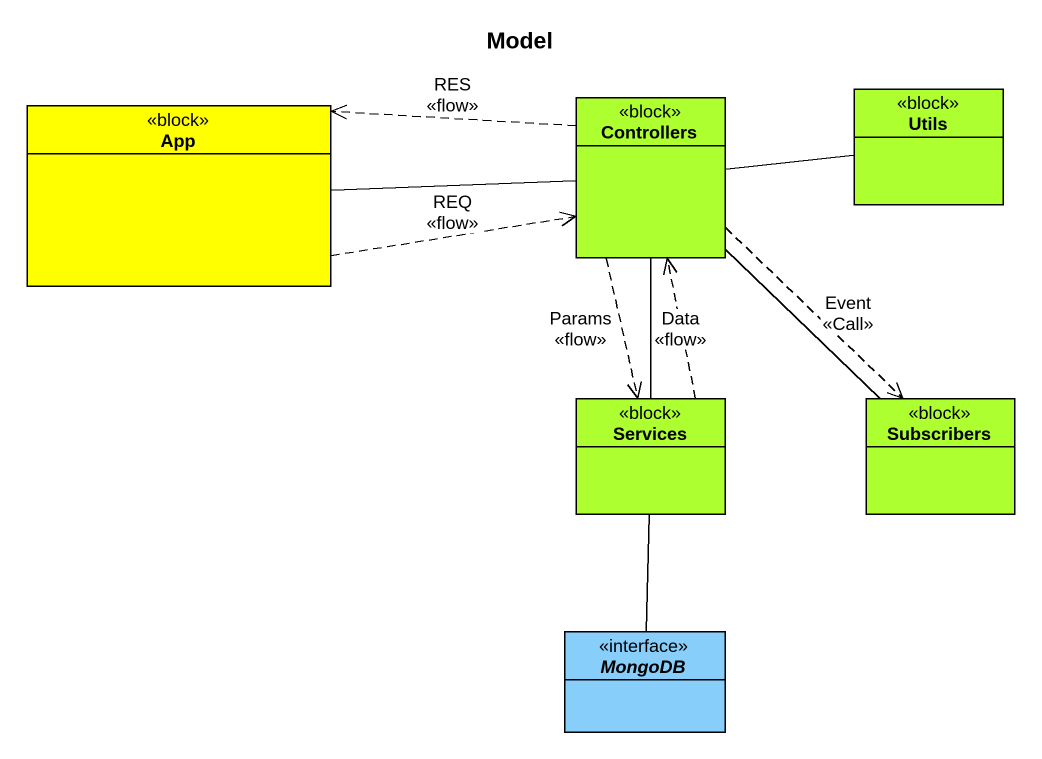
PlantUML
@startuml
title Model
hide circle
hide empty members
class App <<block>> #FFFF00
class Controllers <<block>> #ADFF2F
class Utils <<block>> #ADFF2F
class Services <<block>> #ADFF2F
class Subscribers <<block>> #ADFF2F
interface MongoDB #87CEFA
App -right- Controllers
App .right.> Controllers : REQ\n<<flow>>
Controllers .left.> App : RES\n<<flow>>
Controllers -right- Utils
Controllers -- Services
Controllers ..> Services : Params\n<<flow>>
Controllers -- Subscribers
Controllers ..> Subscribers : Event\n<<Call>>
Services .up.> Controllers : Data\n<<flow>>
Services -- MongoDB
@enduml
